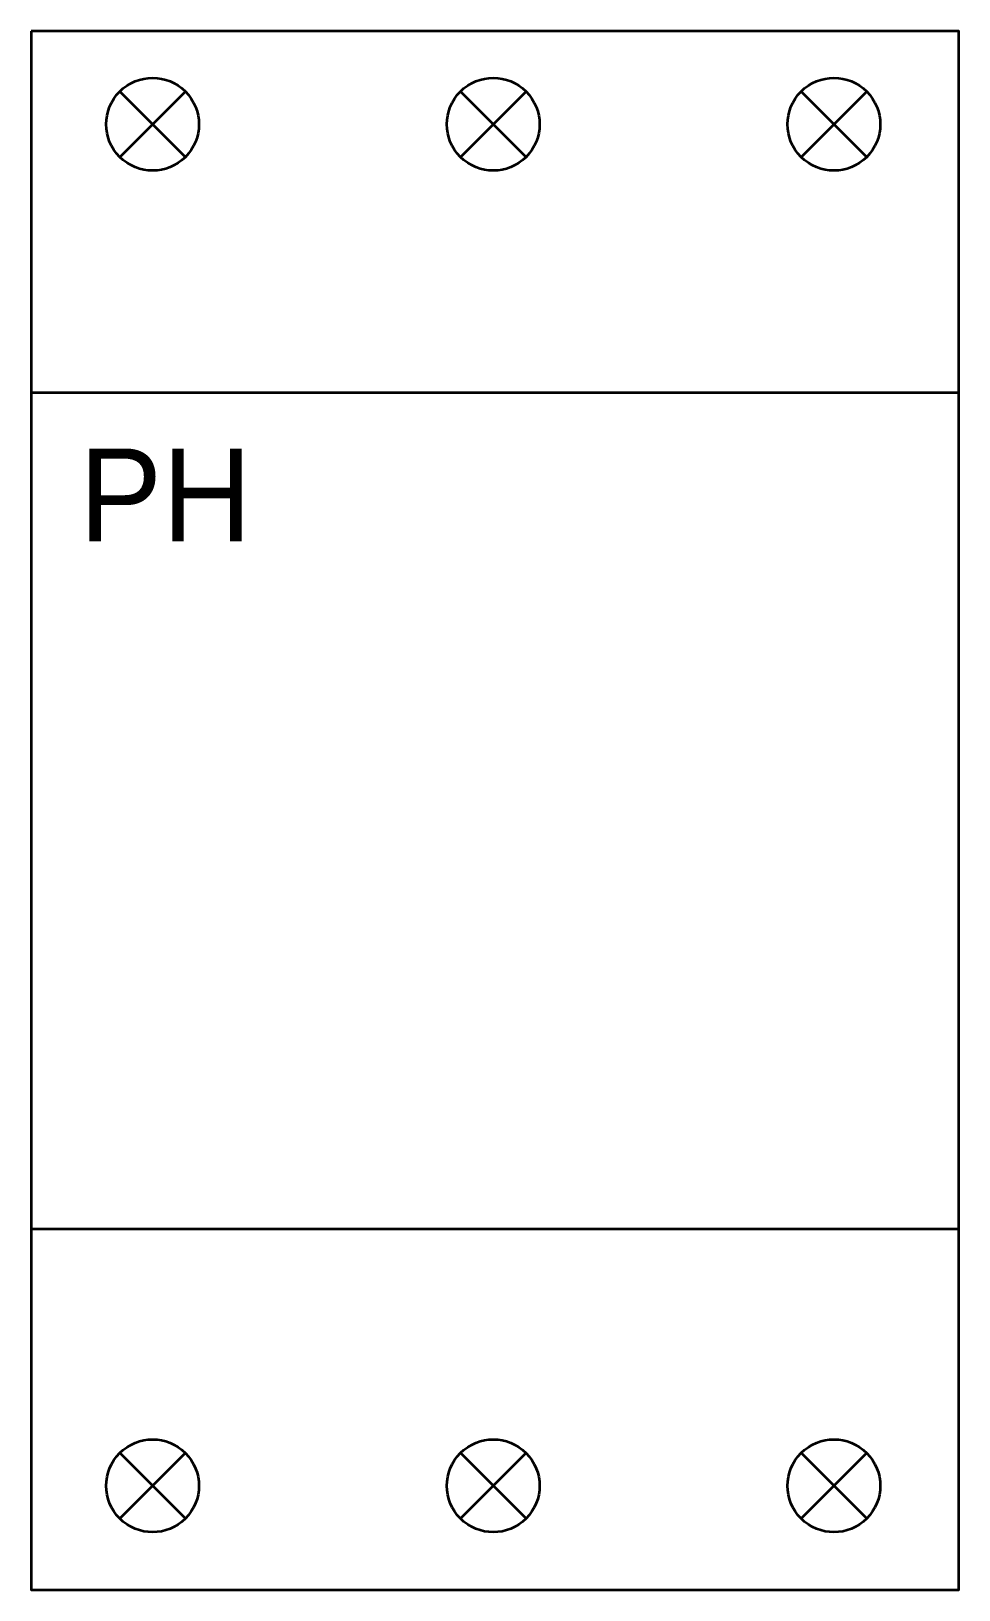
# Model space of a CAD drawing. Header units: inches. Extents: x 0 to 50, y -84.2 to -0.2.
import ezdxf

# ---------------------------------------------------------------- set-up
doc = ezdxf.new("R2010")
doc.units = ezdxf.units.IN
doc.header["$MEASUREMENT"] = 0
doc.layers.add('Layer 2', color=7, linetype='Continuous')

# ---------------------------------------------------------------- blocks, each defined once
blk = doc.blocks.new('block 2')
at = {"layer": 'Layer 2', "color": 7, "lineweight": 35}
blk.add_lwpolyline([(0.012, 80.103), (0.012, -3.897), (50.012, -3.897), (50.012, 80.103), (0.012, 80.103)], dxfattribs=at)
blk = doc.blocks.new('block 7')
at = {"layer": 'Layer 2', "color": 7, "lineweight": 35}
for points in [[(4.79, 3.477), (8.325, -0.059)], [(4.79, -0.059), (8.325, 3.477)]]:
    blk.add_lwpolyline(points, dxfattribs=at)
blk = doc.blocks.new('block 6')
at = {"layer": 'Layer 2', "color": 7, "lineweight": 35}
blk.add_open_spline([(4.79, -0.059), (5.766, -1.035), (7.349, -1.035), (8.325, -0.059), (9.302, 0.917), (9.302, 2.5), (8.325, 3.476), (7.349, 4.453), (5.766, 4.453), (4.79, 3.477), (3.814, 2.5), (3.814, 0.917), (4.79, -0.059)], degree=3, knots=[0, 0, 0, 0, 1, 1, 1, 2, 2, 2, 3, 3, 3, 4, 4, 4, 4], dxfattribs=at)
at = {"layer": 'Layer 2'}
blk.add_blockref('block 7', (0, 0), dxfattribs=at)
blk = doc.blocks.new('block 5')
at = {"layer": 'Layer 2'}
blk.add_blockref('block 6', (0, 0), dxfattribs=at)
blk = doc.blocks.new('block 4')
at = {"layer": 'Layer 2'}
blk.add_blockref('block 5', (0, 0), dxfattribs=at)
blk = doc.blocks.new('block 11')
at = {"layer": 'Layer 2', "color": 7, "lineweight": 35}
for points in [[(23.154, 3.477), (26.689, -0.059)], [(23.154, -0.059), (26.689, 3.477)]]:
    blk.add_lwpolyline(points, dxfattribs=at)
blk = doc.blocks.new('block 10')
at = {"layer": 'Layer 2', "color": 7, "lineweight": 35}
blk.add_open_spline([(23.154, -0.059), (24.13, -1.035), (25.713, -1.035), (26.689, -0.059), (27.666, 0.917), (27.666, 2.5), (26.689, 3.476), (25.713, 4.453), (24.13, 4.453), (23.154, 3.477), (22.178, 2.5), (22.178, 0.917), (23.154, -0.059)], degree=3, knots=[0, 0, 0, 0, 1, 1, 1, 2, 2, 2, 3, 3, 3, 4, 4, 4, 4], dxfattribs=at)
at = {"layer": 'Layer 2'}
blk.add_blockref('block 11', (0, 0), dxfattribs=at)
blk = doc.blocks.new('block 9')
at = {"layer": 'Layer 2'}
blk.add_blockref('block 10', (0, 0), dxfattribs=at)
blk = doc.blocks.new('block 8')
at = {"layer": 'Layer 2'}
blk.add_blockref('block 9', (0, 0), dxfattribs=at)
blk = doc.blocks.new('block 15')
at = {"layer": 'Layer 2', "color": 7, "lineweight": 35}
for points in [[(41.518, 3.477), (45.053, -0.059)], [(41.518, -0.059), (45.053, 3.477)]]:
    blk.add_lwpolyline(points, dxfattribs=at)
blk = doc.blocks.new('block 14')
at = {"layer": 'Layer 2', "color": 7, "lineweight": 35}
blk.add_open_spline([(41.518, -0.059), (42.494, -1.035), (44.077, -1.035), (45.053, -0.059), (46.03, 0.917), (46.03, 2.5), (45.053, 3.476), (44.077, 4.453), (42.494, 4.453), (41.518, 3.477), (40.542, 2.5), (40.542, 0.917), (41.518, -0.059)], degree=3, knots=[0, 0, 0, 0, 1, 1, 1, 2, 2, 2, 3, 3, 3, 4, 4, 4, 4], dxfattribs=at)
at = {"layer": 'Layer 2'}
blk.add_blockref('block 15', (0, 0), dxfattribs=at)
blk = doc.blocks.new('block 13')
at = {"layer": 'Layer 2'}
blk.add_blockref('block 14', (0, 0), dxfattribs=at)
blk = doc.blocks.new('block 12')
at = {"layer": 'Layer 2'}
blk.add_blockref('block 13', (0, 0), dxfattribs=at)
blk = doc.blocks.new('block 3')
at = {"layer": 'Layer 2'}
for name in ['block 4', 'block 8', 'block 12']:
    blk.add_blockref(name, (0, 0), dxfattribs=at)
blk = doc.blocks.new('block 20')
at = {"layer": 'Layer 2', "color": 7, "lineweight": 35}
for points in [[(4.79, 76.854), (8.325, 73.319)], [(4.79, 73.319), (8.325, 76.854)]]:
    blk.add_lwpolyline(points, dxfattribs=at)
blk = doc.blocks.new('block 19')
at = {"layer": 'Layer 2', "color": 7, "lineweight": 35}
blk.add_open_spline([(4.79, 73.319), (5.766, 72.343), (7.349, 72.343), (8.325, 73.319), (9.302, 74.295), (9.302, 75.878), (8.325, 76.854), (7.349, 77.831), (5.766, 77.831), (4.79, 76.854), (3.814, 75.878), (3.814, 74.295), (4.79, 73.319)], degree=3, knots=[0, 0, 0, 0, 1, 1, 1, 2, 2, 2, 3, 3, 3, 4, 4, 4, 4], dxfattribs=at)
at = {"layer": 'Layer 2'}
blk.add_blockref('block 20', (0, 0), dxfattribs=at)
blk = doc.blocks.new('block 18')
at = {"layer": 'Layer 2'}
blk.add_blockref('block 19', (0, 0), dxfattribs=at)
blk = doc.blocks.new('block 17')
at = {"layer": 'Layer 2'}
blk.add_blockref('block 18', (0, 0), dxfattribs=at)
blk = doc.blocks.new('block 24')
at = {"layer": 'Layer 2', "color": 7, "lineweight": 35}
for points in [[(23.154, 76.854), (26.689, 73.319)], [(23.154, 73.319), (26.689, 76.854)]]:
    blk.add_lwpolyline(points, dxfattribs=at)
blk = doc.blocks.new('block 23')
at = {"layer": 'Layer 2', "color": 7, "lineweight": 35}
blk.add_open_spline([(23.154, 73.319), (24.13, 72.343), (25.713, 72.343), (26.689, 73.319), (27.666, 74.295), (27.666, 75.878), (26.689, 76.854), (25.713, 77.831), (24.13, 77.831), (23.154, 76.854), (22.178, 75.878), (22.178, 74.295), (23.154, 73.319)], degree=3, knots=[0, 0, 0, 0, 1, 1, 1, 2, 2, 2, 3, 3, 3, 4, 4, 4, 4], dxfattribs=at)
at = {"layer": 'Layer 2'}
blk.add_blockref('block 24', (0, 0), dxfattribs=at)
blk = doc.blocks.new('block 22')
at = {"layer": 'Layer 2'}
blk.add_blockref('block 23', (0, 0), dxfattribs=at)
blk = doc.blocks.new('block 21')
at = {"layer": 'Layer 2'}
blk.add_blockref('block 22', (0, 0), dxfattribs=at)
blk = doc.blocks.new('block 28')
at = {"layer": 'Layer 2', "color": 7, "lineweight": 35}
for points in [[(41.518, 76.854), (45.053, 73.319)], [(41.518, 73.319), (45.053, 76.854)]]:
    blk.add_lwpolyline(points, dxfattribs=at)
blk = doc.blocks.new('block 27')
at = {"layer": 'Layer 2', "color": 7, "lineweight": 35}
blk.add_open_spline([(41.518, 73.319), (42.494, 72.343), (44.077, 72.343), (45.053, 73.319), (46.03, 74.295), (46.03, 75.878), (45.053, 76.854), (44.077, 77.831), (42.494, 77.831), (41.518, 76.854), (40.542, 75.878), (40.542, 74.295), (41.518, 73.319)], degree=3, knots=[0, 0, 0, 0, 1, 1, 1, 2, 2, 2, 3, 3, 3, 4, 4, 4, 4], dxfattribs=at)
at = {"layer": 'Layer 2'}
blk.add_blockref('block 28', (0, 0), dxfattribs=at)
blk = doc.blocks.new('block 26')
at = {"layer": 'Layer 2'}
blk.add_blockref('block 27', (0, 0), dxfattribs=at)
blk = doc.blocks.new('block 25')
at = {"layer": 'Layer 2'}
blk.add_blockref('block 26', (0, 0), dxfattribs=at)
blk = doc.blocks.new('block 16')
at = {"layer": 'Layer 2'}
for name in ['block 17', 'block 21', 'block 25']:
    blk.add_blockref(name, (0, 0), dxfattribs=at)

msp = doc.modelspace()

# ---------------------------------------------------------------- linework, layer by layer
at = {"layer": 'Layer 2', "color": 7, "lineweight": 35}
for points in [[(0.021, -19.676), (50.021, -19.676)], [(0.014, -64.754), (50.014, -64.754)]]:
    msp.add_lwpolyline(points, dxfattribs=at)

# ---------------------------------------------------------------- block references
at = {"layer": 'Layer 2'}
for name in ['block 2', 'block 16', 'block 3']:
    msp.add_blockref(name, (0, -80.305), dxfattribs=at)

# ---------------------------------------------------------------- texts
at = {"insert": (2.608, -22.694), "char_height": 5, "attachment_point": 1}
msp.add_mtext_dynamic_manual_height_columns('PH', width=12.7583, gutter_width=1, heights=[9.335], dxfattribs=at)

doc.saveas('drawing.dxf')
